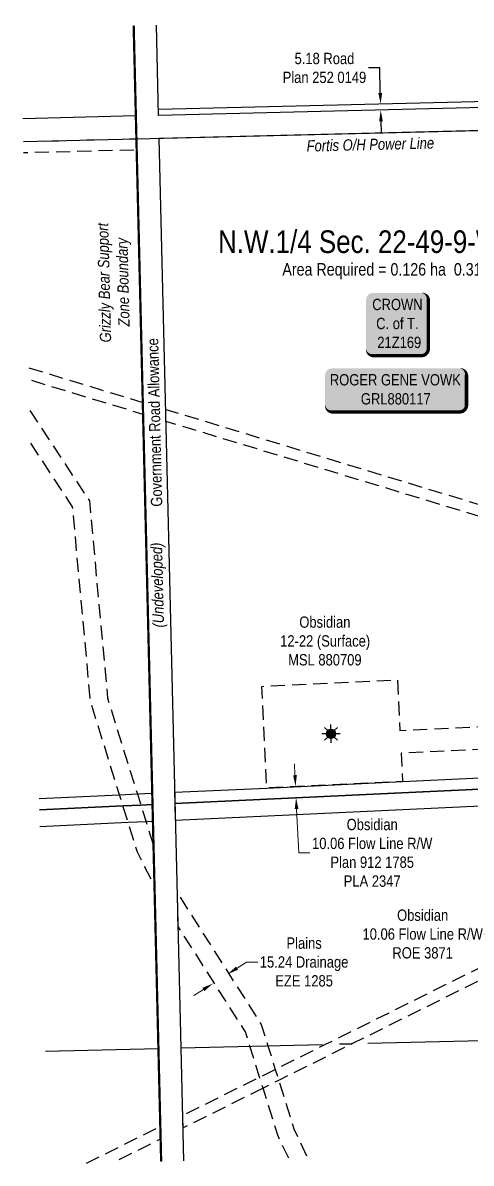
# Model space of a CAD drawing. Extents: x 613814 to 620132, y 5900410 to 5904776.
# Drawn here: x 616991 to 617387, y 5900671 to 5901679 of the extents above; entities that cross this region are included whole.
import ezdxf
from ezdxf.enums import TextEntityAlignment as Align

# ---------------------------------------------------------------- set-up
doc = ezdxf.new("R2010")
doc.units = 0
doc.header["$LTSCALE"] = 5
doc.header["$PDSIZE"] = 0.5
for name, pattern in [('DASHDOT2', [12.7, 6.35, -3.175, 0, -3.175]), ('foc-ACCESSROAD', [3.75, 2.5, -1.25]), ('foc-FLOWLINE', [3.75, 2.5, -1.25]), ('foc-QUARTERLINE', [33, 25, -3, 2, -3])]:
    doc.linetypes.add(name, pattern=pattern)
doc.layers.get('Defpoints').update_dxf_attribs({"color": 9})
for name, color, linetype in [('AS-POWER', 104, 'foc-POWER'), ('AS-WILDLIFE', 131, 'DASHDOT2'), ('C-RW', 13, 'Continuous'), ('C-SYMBOL', 7, 'Continuous'), ('C-WS', 13, 'foc-ACCESSROAD'), ('C-WS-S', 8, 'Continuous'), ('CG-NOTES', 7, 'Continuous'), ('F-EZE', 190, 'foc-FLOWLINE'), ('L-AREAREQUIRED', 7, 'Continuous'), ('L-ROAD-T', 7, 'Continuous'), ('L-SEC', 7, 'Continuous'), ('L-SECQ', 8, 'foc-QUARTERLINE'), ('L-TITLEDB', 4, 'Continuous'), ('L-TITLEDB-T', 4, 'Continuous')]:
    doc.layers.add(name, color=color, linetype=linetype)
for name, color, linetype, lineweight in [('C-FLOWLINE-T', 13, 'Continuous', 9), ('C-RW-T', 13, 'Continuous', 9), ('C-WS-T', 13, 'Continuous', 9), ('F-EZE-T', 190, 'Continuous', 9), ('T-TEXT', 48, 'Continuous', 18)]:
    doc.layers.add(name, color=color, linetype=linetype, lineweight=lineweight)
doc.styles.add('100L', font='ARIALN.TTF', dxfattribs={"height": 11})
doc.styles.add('175L', font='ARIALN.TTF', dxfattribs={"height": 20})
doc.styles.add('240', font='ARIALN.TTF', dxfattribs={"height": 30})
doc.styles.add('80', font='ARIALN.TTF', dxfattribs={"height": 10})
doc.styles.add('80CG', font='ARIALN.TTF', dxfattribs={"height": 10})
doc.styles.add('80L', font='ARIALN.TTF', dxfattribs={"height": 10})
doc.styles.add('80LS', font='ARIALNI.TTF', dxfattribs={"height": 10})
doc.styles.add('foc-LtypeFont', font='ARIALN.TTF', dxfattribs={"height": 7.35})
doc.linetypes.add('foc-POWER', pattern='A,6,-1,["P",foc-LtypeFont,S=0.2,R=0,X=-0.625,Y=-0.75],-1.24,4', length=12.24)
doc.linetypes.add('foc-POWER-NOLINE', pattern='A,0,-4,["P",foc-LtypeFont,S=0.2,R=0,X=-0.625,Y=-0.75],-8.24', length=12.24)
doc.dimstyles.new('Compass 5 000', dxfattribs={"dimscale": 5, "dimtxt": 9, "dimasz": 2, "dimexe": 0.2, "dimexo": 0.0625, "dimgap": 0.5, "dimtad": 0, "dimtih": 1, "dimtoh": 1, "dimzin": 0, "dimdsep": 46, "dimtxsty": '80CG', "dimcen": 0.1, "dimse1": 1, "dimse2": 1, "dimclrd": 256, "dimclrt": 256, "dimaunit": 1, "dimadec": 4, "dimazin": 0, "dimtfac": 0.06, "dimtofl": 0, "dimtmove": 0, "dimatfit": 1, "dimfxl": 0.2, "dimtolj": 1, "dimtzin": 0, "dimlwd": -1, "dimarcsym": 0})

# ---------------------------------------------------------------- blocks, each defined once
blk = doc.blocks.new('*U30')
h = blk.add_hatch(color=59)
edge = h.paths.add_edge_path()
edge.add_line((-56.5, -20), (56.5, -20))
edge.add_arc((56.5, -14), 6, 270, 360)
edge.add_line((62.5, -14), (62.5, 12.5))
edge.add_arc((56.5, 12.5), 6, 0, 90)
edge.add_line((56.5, 18.5), (-56.5, 18.5))
edge.add_arc((-56.5, 12.5), 6, 90, 180)
edge.add_line((-62.5, 12.5), (-62.5, -14))
edge.add_arc((-56.5, -14), 6, 180, 270)
at = {"color": 1, "flags": 128}
blk.add_lwpolyline([(-56.5, -20, 3, 3, 0), (56.5, -20, 3, 3, 0.414214), (62.5, -14, 3, 3, 0), (62.5, 12.5, 3, 0, 0.414214), (56.5, 18.5, 0, 0, 0), (-56.5, 18.5, 0, 0, 0.414214), (-62.5, 12.5, 0, 0, 0), (-62.5, -14, 0, 3, 0.414214)], format="xyseb", close=True, dxfattribs=at)
blk.add_lwpolyline([(-41.3, -8.7, 0, 7.5, 0), (0, 0, 0, 0, 0)], format="xyseb", dxfattribs=at)
at = {"color": 1, "style": '80'}
blk.add_attdef('ENTER_TEXT_001', (-36, -5), '', height=10, dxfattribs=at)
blk = doc.blocks.new('*U31')
h = blk.add_hatch(color=59)
edge = h.paths.add_edge_path()
edge.add_line((-21.5, -28.5), (21.5, -28.5))
edge.add_arc((21.5, -22.5), 6, 270, 360)
edge.add_line((27.5, -22.5), (27.5, 21))
edge.add_arc((21.5, 21), 6, 0, 90)
edge.add_line((21.5, 27), (-21.5, 27))
edge.add_arc((-21.5, 21), 6, 90, 180)
edge.add_line((-27.5, 21), (-27.5, -22.5))
edge.add_arc((-21.5, -22.5), 6, 180, 270)
at = {"color": 1, "flags": 128}
blk.add_lwpolyline([(-21.5, -28.5, 3, 3, 0), (21.5, -28.5, 3, 3, 0.414214), (27.5, -22.5, 3, 3, 0), (27.5, 21, 3, 0, 0.414214), (21.5, 27, 0, 0, 0), (-21.5, 27, 0, 0, 0.414214), (-27.5, 21, 0, 0, 0), (-27.5, -22.5, 0, 3, 0.414214)], format="xyseb", close=True, dxfattribs=at)
blk.add_lwpolyline([(-11.8, -7.6, 0, 7.5, 0), (0, 0, 0, 0, 0)], format="xyseb", dxfattribs=at)
at = {"color": 1, "style": '80'}
blk.add_attdef('ENTER_TEXT_001', (-36, -5), '', height=10, dxfattribs=at)
blk = doc.blocks.new('*D41')
at = {"layer": 'C-FLOWLINE-T', "transparency": 16777216}
for p, q in [((617409.5, 5900873.7), (617399.5, 5900873.7)), ((617413.9, 5900864.7), (617409.5, 5900873.7)), ((617427.3, 5900837.8), (617431.8, 5900828.8))]:
    blk.add_line(p, q, dxfattribs=at)
for points in [[(617415.4, 5900865.4), (617412.4, 5900864), (617418.4, 5900855.7)], [(617428.8, 5900838.5), (617425.8, 5900837), (617422.8, 5900846.7)]]:
    blk.add_solid(points, dxfattribs=at)
at = {"layer": 'Defpoints', "color": 0, "transparency": 16777216}
for p in [(617446.8, 5900869.9), (617451.2, 5900860.9), (617418.4, 5900855.7)]:
    blk.add_point(p, dxfattribs=at)
at = {"layer": 'C-FLOWLINE-T', "transparency": 16777216, "insert": (617344.5, 5900873.7), "char_height": 10, "attachment_point": 5, "style": '80CG'}
blk.add_mtext('\\A1;Obsidian\\P10.06 Flow Line R/W\\PROE 3871', dxfattribs=at)
blk = doc.blocks.new('*D42')
at = {"layer": 'C-FLOWLINE-T', "transparency": 16777216}
for p, q in [((617231.6, 5901014.2), (617231.2, 5901024.2)), ((617233, 5900984.2), (617234.9, 5900945.5)), ((617234.9, 5900945.5), (617244.9, 5900945.5))]:
    blk.add_line(p, q, dxfattribs=at)
for points in [[(617233.3, 5901014.3), (617230, 5901014.1), (617232.1, 5901004.2)], [(617234.7, 5900984.3), (617231.4, 5900984.2), (617232.6, 5900994.2)]]:
    blk.add_solid(points, dxfattribs=at)
at = {"layer": 'Defpoints', "color": 0, "transparency": 16777216}
for p in [(617379.9, 5901011.2), (617380.4, 5901001.2), (617232.6, 5900994.2)]:
    blk.add_point(p, dxfattribs=at)
at = {"layer": 'C-FLOWLINE-T', "transparency": 16777216, "insert": (617299.9, 5900945.5), "char_height": 10, "attachment_point": 5, "style": '80CG'}
blk.add_mtext('\\A1;Obsidian\\P10.06 Flow Line R/W\\PPlan 912 1785\\PPLA 2347', dxfattribs=at)
blk = doc.blocks.new('*D44')
at = {"layer": 'C-RW-T', "transparency": 16777216}
for p, q in [((617649.7, 5901478), (617657.1, 5901484.7)), ((617627.5, 5901457.8), (617578.6, 5901413.6)), ((617578.6, 5901413.6), (617568.6, 5901413.6))]:
    blk.add_line(p, q, dxfattribs=at)
for points in [[(617648.6, 5901479.2), (617650.9, 5901476.7), (617642.3, 5901471.3)], [(617626.4, 5901459.1), (617628.6, 5901456.6), (617634.9, 5901464.5)]]:
    blk.add_solid(points, dxfattribs=at)
at = {"layer": 'Defpoints', "color": 0, "transparency": 16777216}
for p in [(617636.7, 5901477.4), (617629.3, 5901470.7), (617634.9, 5901464.5)]:
    blk.add_point(p, dxfattribs=at)
at = {"layer": 'C-RW-T', "transparency": 16777216, "insert": (617529.6, 5901413.6), "char_height": 10, "width": 396.305, "attachment_point": 5, "style": '80CG'}
blk.add_mtext('\\A1;Obsidian\\P10.00 P/L R/W\\PPlan 952 4420\\PPLA 950767', dxfattribs=at)
blk = doc.blocks.new('*D34')
at = {"layer": 'Defpoints', "color": 0, "transparency": 16777216}
for p in [(617172, 5900838.3), (617160.9, 5900827.3), (617173.8, 5900835.5)]:
    blk.add_point(p, dxfattribs=at)
at = {"layer": 'F-EZE-T', "transparency": 16777216}
for p, q in [((617180.4, 5900843.6), (617188.9, 5900849)), ((617188.9, 5900849), (617198.9, 5900849)), ((617150.7, 5900824.7), (617142.3, 5900819.3))]:
    blk.add_line(p, q, dxfattribs=at)
for points in [[(617179.6, 5900845), (617181.3, 5900842.2), (617172, 5900838.3)], [(617149.8, 5900826.1), (617151.6, 5900823.3), (617159.2, 5900830.1)]]:
    blk.add_solid(points, dxfattribs=at)
at = {"layer": 'F-EZE-T', "transparency": 16777216, "insert": (617239.7, 5900849), "char_height": 10, "attachment_point": 5, "style": '80CG'}
blk.add_mtext('\\A1;Plains\\P15.24 Drainage\\PEZE 1285', dxfattribs=at)
blk = doc.blocks.new('GAS')
h = blk.add_hatch(color=255)
h.dxf.hatch_style = 1
edge = h.paths.add_edge_path()
edge.add_arc((0, 0), 0.9, 0, 360)
for p, q in [((-0.81, 0), (-1.62, 0)), ((-0.57, 0.57), (-1.14, 1.14)), ((0, 0.81), (0, 1.62)), ((0.57, 0.57), (1.14, 1.14)), ((1.62, 0), (0.81, 0)), ((-0.57, -0.57), (-1.14, -1.14)), ((0, -0.81), (0, -1.62)), ((1.14, -1.14), (0.57, -0.57))]:
    blk.add_line(p, q)
blk.add_circle((0, 0), 0.8)
blk = doc.blocks.new('*D33')
at = {"layer": 'Defpoints', "color": 0, "transparency": 16777216}
for p in [(617302.9, 5901607.2), (617307.3, 5901607.3), (617303.1, 5901602)]:
    blk.add_point(p, dxfattribs=at)
at = {"layer": 'L-TITLEDB-T', "transparency": 16777216}
for p, q in [((617306.5, 5901639.3), (617296.5, 5901639.3)), ((617307, 5901617.3), (617306.5, 5901639.3)), ((617307.6, 5901592.1), (617307.9, 5901582.1))]:
    blk.add_line(p, q, dxfattribs=at)
for points in [[(617308.7, 5901617.3), (617305.3, 5901617.3), (617307.3, 5901607.3)], [(617309.3, 5901592.2), (617306, 5901592.1), (617307.4, 5901602.1)]]:
    blk.add_solid(points, dxfattribs=at)
at = {"layer": 'L-TITLEDB-T', "transparency": 16777216, "insert": (617257.7, 5901639.3), "char_height": 10, "attachment_point": 5, "style": '80CG'}
blk.add_mtext('\\A1;5.18 Road\\PPlan 252 0149', dxfattribs=at)

msp = doc.modelspace()

# ---------------------------------------------------------------- linework, layer by layer
at = {"layer": 'AS-POWER', "linetype": 'foc-POWER-NOLINE', "flags": 128}
msp.add_lwpolyline([(616991.526, 5901574.242), (617091.456, 5901576.786), (617914.405, 5901596.707), (618021.53, 5901599.302)], dxfattribs=at)
at = {"layer": 'AS-WILDLIFE', "const_width": 2, "flags": 128}
msp.add_lwpolyline([(617089.046, 5901676.72), (617110.92, 5900772.725), (617113.342, 5900672.792)], dxfattribs=at)
at = {"layer": 'C-RW', "flags": 128}
msp.add_lwpolyline([(617125.795, 5900989.219), (617701.705, 5901016.276), (617758.662, 5901030.046), (617780.259, 5901029.906), (617780.195, 5901014.912), (617760.556, 5901015.041), (617703.629, 5901001.356), (617126.158, 5900974.226)], close=True, dxfattribs=at)
at = {"layer": 'C-RW'}
msp.add_lwpolyline([(617005.824, 5900983.585), (617079.613, 5900987.049), (617095.354, 5900987.789), (617105.702, 5900988.276), (617106.066, 5900973.283), (617099.964, 5900972.995), (617084.223, 5900972.256), (617006.187, 5900968.592)], dxfattribs=at)
at = {"layer": 'C-WS', "flags": 128}
for points in [[(617754.102, 5901165.834), (617801.319, 5901166.947), (617817.875, 5901167.381), (617895.898, 5901169.274), (617906.544, 5901169.532), (617906.804, 5901158.846), (617908.31, 5901096.738), (617908.679, 5901081.534), (617909.116, 5901063.531), (617909.696, 5901039.617), (617909.541, 5901027.692), (617909.755, 5901018.297), (617899.811, 5901017.859), (617880.07, 5901017.373), (617878.628, 5901017.336), (617870.502, 5901017.137), (617869.119, 5901017.1), (617837.923, 5901016.33), (617822.661, 5901015.958), (617813.468, 5901015.716), (617798.223, 5901015.312), (617796.266, 5901015.281), (617780.076, 5901014.878), (617764.988, 5901014.473), (617760.734, 5901014.357), (617760.322, 5901014.346), (617758.375, 5901014.305), (617757.12, 5901014.263), (617749.619, 5901014.077), (617737.654, 5901013.779), (617737.636, 5901014.617), (617737.399, 5901024.915), (617737.329, 5901027.957), (617736.739, 5901053.621), (617736.252, 5901073.741), (617734.598, 5901139.76), (617117.619, 5901326.961), (617117.362, 5901337.558), (617734.34, 5901150.358), (617733.977, 5901165.345), (617729.105, 5901339.041), (617728.92, 5901349.209), (617727.172, 5901445.712), (617723.621, 5901592.078), (617743.746, 5901592.565), (617747.298, 5901446.2), (617749.639, 5901349.742), (617749.882, 5901339.749), (617753.362, 5901196.322), (617754.102, 5901165.834)], [(617736.252, 5901073.741), (617736.739, 5901053.621), (617325.433, 5901033.642), (617326.666, 5901008.663), (617206.769, 5901002.785), (617202.335, 5901092.706), (617322.229, 5901098.584), (617324.447, 5901053.624), (617736.252, 5901073.741)], [(617203.387, 5900737.532), (617132.741, 5900702.381), (617132.472, 5900713.49), (617200.34, 5900747.26), (617214.165, 5900754.139), (617258.689, 5900776.296), (617709.61, 5901000.669), (617717.901, 5901004.796), (617733.093, 5901012.357), (617734.877, 5901013.479), (617735.859, 5901013.733), (617737.636, 5901014.617), (617737.654, 5901013.778), (617737.735, 5901009.576), (617737.828, 5901004.818), (617737.854, 5901003.482), (617728.602, 5900998.742), (617727.965, 5900998.562), (617282.441, 5900776.869), (617217.212, 5900744.411), (617203.387, 5900737.532)]]:
    msp.add_lwpolyline(points, close=True, dxfattribs=at)
for points in [[(616996.367, 5901374.269), (617097.098, 5901343.707), (617097.355, 5901333.11), (616996.623, 5901363.673)], [(617047.477, 5900671.197), (617112.595, 5900703.599), (617112.864, 5900692.49), (617071.228, 5900671.772)]]:
    msp.add_lwpolyline(points, dxfattribs=at)
at = {"layer": 'C-WS', "linetype": 'Continuous', "flags": 128}
msp.add_lwpolyline([(617744.273, 5901026.575), (617744.71, 5901017.206), (617751.318, 5901019.109), (617758.673, 5901021.228), (617760.556, 5901015.041), (617760.734, 5901014.355), (617761.442, 5901011.623), (617759.184, 5901010.973), (617758.445, 5901010.76), (617747.427, 5901007.585), (617737.828, 5901004.818), (617735.315, 5901004.095), (617735.088, 5901008.938), (617734.877, 5901013.479), (617734.674, 5901017.825), (617704.136, 5901016.39), (617701.496, 5901016.266), (617125.795, 5900989.219), (617125.553, 5900999.215), (617206.769, 5901002.785), (617326.666, 5901008.663), (617737.329, 5901027.957), (617744.193, 5901028.28), (617744.273, 5901026.575)], close=True, dxfattribs=at)
msp.add_lwpolyline([(617005.582, 5900993.582), (617076.539, 5900996.914), (617092.28, 5900997.653), (617105.461, 5900998.273), (617105.702, 5900988.276), (617095.354, 5900987.789), (617079.613, 5900987.049), (617005.824, 5900983.585)], dxfattribs=at)
at = {"layer": 'F-EZE', "flags": 128}
for points in [[(616991.526, 5901574.242), (617091.456, 5901576.786), (617091.698, 5901566.783), (616991.768, 5901564.246)], [(616997.278, 5901336.64), (617049.886, 5901256.679), (617065.954, 5901082.129), (617092.28, 5900997.653), (617095.354, 5900987.789), (617099.964, 5900972.995), (617106.587, 5900951.749), (617107.447, 5900916.179), (617092.403, 5900946.005), (617084.223, 5900972.256), (617079.613, 5900987.049), (617076.539, 5900996.914), (617050.916, 5901079.129), (617035.052, 5901251.485), (616997.975, 5901307.839)], [(617226.068, 5900675.522), (617216.405, 5900695.976), (617203.387, 5900737.532), (617200.34, 5900747.26), (617191.751, 5900774.678), (617187.769, 5900787.392), (617128.429, 5900880.388), (617127.717, 5900909.852), (617201.715, 5900793.885), (617207.611, 5900775.062), (617214.165, 5900754.139), (617217.212, 5900744.411), (617230.642, 5900701.539), (617242.742, 5900675.926)]]:
    msp.add_lwpolyline(points, dxfattribs=at)
at = {"layer": 'L-SEC'}
for p, q in [((617089.046, 5901676.72), (617090.971, 5901596.89)), ((617111.075, 5901597.377), (617109.15, 5901677.206)), ((617512.492, 5901607.093), (617111.075, 5901597.377)), ((617090.971, 5901596.89), (616991.039, 5901594.352)), ((617111.56, 5901577.273), (617512.982, 5901586.99)), ((616991.526, 5901574.248), (617091.456, 5901576.786)), ((617091.456, 5901576.786), (617101.188, 5901174.756)), ((617121.293, 5901175.241), (617111.56, 5901577.273)), ((617101.188, 5901174.756), (617110.92, 5900772.725)), ((617131.024, 5900773.212), (617121.293, 5901175.241)), ((617110.92, 5900772.725), (617113.342, 5900672.792)), ((617133.446, 5900673.279), (617131.024, 5900773.212))]:
    msp.add_line(p, q, dxfattribs=at)
at = {"layer": 'L-SECQ'}
for p, q in [((617131.024, 5900773.212), (617933.419, 5900792.646)), ((617010.99, 5900770.198), (617110.92, 5900772.725))]:
    msp.add_line(p, q, dxfattribs=at)
at = {"layer": 'L-TITLEDB'}
msp.add_lwpolyline([(617913.364, 5901616.797), (617913.238, 5901621.974), (617512.367, 5901612.27), (617110.95, 5901602.554)], dxfattribs=at)

# ---------------------------------------------------------------- block references
at = {"layer": 'C-WS-S', "color": 3, "xscale": 4.9981958, "yscale": 4.9981958, "zscale": 4.99812500000002}
msp.add_blockref('GAS', (617263.457, 5901050.743), dxfattribs=at)
at = {"layer": 'CG-NOTES'}
ref = msp.add_blockref('*U31', (617321.975, 5901413.522), dxfattribs=dict(at, xscale=0.9996250000000045, yscale=0.9996250000000045, zscale=0.9996250000000045))
ref.add_attrib('ENTER_TEXT_001', 'CROWN', (617299.923, 5901425.29), dxfattribs={"layer": '0', "color": 1, "height": 9.9963, "style": '80'})
ref.add_attrib('ENTER_TEXT_002', 'C. of T.', (617303.418, 5901408.452), dxfattribs={"layer": '0', "color": 1, "height": 9.9963, "style": '80'})
ref.add_attrib('ENTER_TEXT_003', ' 21Z169', (617301.222, 5901391.751), dxfattribs={"layer": '0', "color": 1, "height": 9.9963, "style": '80'})
ref = msp.add_blockref('*U30', (617320.787, 5901355.3), dxfattribs=dict(at, xscale=0.9996250000000045, yscale=0.9996250000000045, zscale=0.9996250000000045))
ref.add_attrib('ENTER_TEXT_001', 'ROGER GENE VOWK', (617262.453, 5901358.717), dxfattribs={"layer": '0', "color": 1, "height": 9.99625, "style": '80'})
ref.add_attrib('ENTER_TEXT_002', 'GRL880117', (617289.864, 5901341.88), dxfattribs={"layer": '0', "color": 1, "height": 9.9963, "style": '80'})

# ---------------------------------------------------------------- texts
at = {"layer": 'AS-POWER', "insert": (617241.821, 5901575.373), "char_height": 10, "attachment_point": 1, "rotation": 1.389537, "style": '100L'}
msp.add_mtext_dynamic_manual_height_columns('\\A1;{\\fArial Narrow|b0|i1|c0|p34;Fortis O/H Power Line}', width=112.50109, gutter_width=55.002, heights=[0], dxfattribs=at)
at = {"layer": 'AS-WILDLIFE', "insert": (617072.716, 5901449.76), "char_height": 10, "attachment_point": 5, "rotation": 91.389536, "style": '240'}
msp.add_mtext_dynamic_manual_height_columns('{\\fArial Narrow|b0|i1|c0|p34;Grizzly Bear Support Zone Boundary}', width=106.23915, gutter_width=45, heights=[0], dxfattribs=at)
at = {"layer": 'C-SYMBOL', "color": 3, "style": '175L'}
msp.add_text('N.W.1/4 Sec. 22-49-9-W.5M.', height=20, dxfattribs=at).set_placement((617310.697, 5901469.768), align=Align.BOTTOM_CENTER)
at = {"layer": 'C-WS-T', "insert": (617217.881, 5901154.513), "char_height": 9.99625, "attachment_point": 1, "style": '175L'}
msp.add_mtext_dynamic_manual_height_columns('\\pi17.5741;Obsidian\\P\\pi0.66367;12-22 (Surface)\\P\\pi7.69718;MSL 880709', width=78.96533, gutter_width=99.963, heights=[0], dxfattribs=at)
at = {"layer": 'L-AREAREQUIRED', "color": 5, "style": '100L'}
msp.add_text('Area Required = 0.126 ha  0.31 Ac.', height=10.99603, dxfattribs=at).set_placement((617319.392, 5901452.506), align=Align.BOTTOM_CENTER)
at = {"layer": 'L-ROAD-T', "style": '80L'}
msp.add_text('Government Road Allowance', height=9.99625, rotation=91.389666, dxfattribs=at).set_placement((617107.564, 5901325.965), align=Align.MIDDLE_CENTER)
at = {"layer": 'T-TEXT', "style": '80LS'}
msp.add_text('(Undeveloped)', height=9.99625, rotation=91.389666, dxfattribs=at).set_placement((617110.013, 5901182.233), align=Align.MIDDLE_CENTER)

# ---------------------------------------------------------------- dimensions: what is measured, and where the dimension line sits
at = {"layer": 'C-FLOWLINE-T'}
for base, p1, p2, angle, text, picture, middle in [((617232.563, 5900994.235), (617379.936, 5901011.166), (617380.405, 5901001.181), 272.689757, 'Obsidian\\P10.06 Flow Line R/W\\PPlan 912 1785\\PPLA 2347', '*D42', (617299.851, 5900945.54)), ((617418.36, 5900855.746), (617451.236, 5900860.862), (617446.752, 5900869.874), 116.454462, 'Obsidian\\P10.06 Flow Line R/W\\PROE 3871', '*D41', (617344.451, 5900873.652))]:
    dim = msp.add_linear_dim(base=base, p1=p1, p2=p2, angle=angle, text=text, dimstyle='Compass 5 000', dxfattribs=at)
    dim.commit()
    dim.dimension.update_dxf_attribs({"geometry": picture, "text_midpoint": middle, "dimtype": 161})
at = {"layer": 'C-RW-T'}
dim = msp.add_linear_dim(base=(617634.911, 5901464.546), p1=(617636.741, 5901477.419), p2=(617629.331, 5901470.706), angle=222.175252, text='Obsidian\\P10.00 P/L R/W\\PPlan 952 4420\\PPLA 950767', dimstyle='Compass 5 000', dxfattribs=at)
dim.commit()
dim.dimension.update_dxf_attribs({"geometry": '*D44', "text_midpoint": (617529.557, 5901413.57), "dimtype": 161})
at = {"layer": 'F-EZE-T'}
dim = msp.add_aligned_dim(p1=(617160.917, 5900827.311), p2=(617173.771, 5900835.515), distance=3.26, text='Plains\\P15.24 Drainage\\PEZE 1285', dimstyle='Compass 5 000', dxfattribs=at)
dim.commit()
dim.dimension.update_dxf_attribs({"geometry": '*D34', "text_midpoint": (617239.682, 5900849.022)})
at = {"layer": 'L-TITLEDB-T', "color": 3}
dim = msp.add_linear_dim(base=(617307.254, 5901607.305), p1=(617303.075, 5901602.024), p2=(617302.949, 5901607.201), angle=91.389387, text='5.18 Road\\PPlan 252 0149', dimstyle='Compass 5 000', dxfattribs=at)
dim.commit()
dim.dimension.update_dxf_attribs({"geometry": '*D33', "text_midpoint": (617257.73, 5901639.278), "dimtype": 161})

doc.saveas('drawing.dxf')
